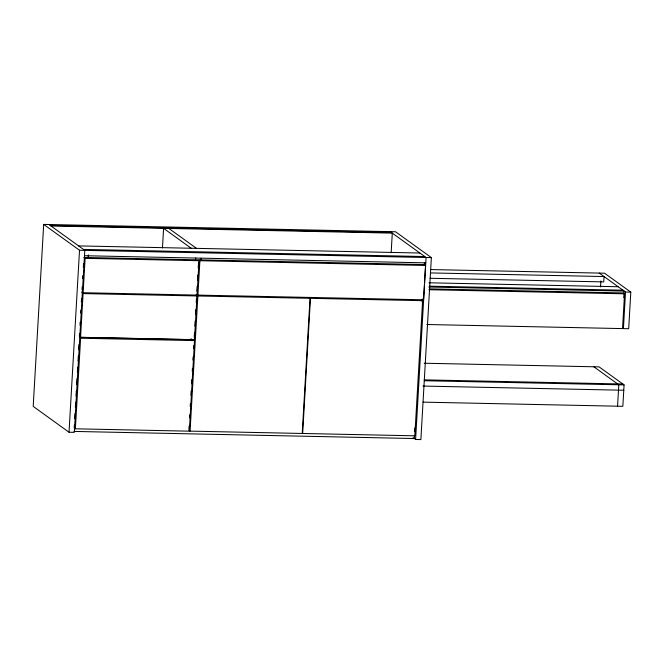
<?xml version="1.0" encoding="UTF-8"?>
<svg xmlns="http://www.w3.org/2000/svg" width="664" height="664" viewBox="0 0 664 664"><rect width="100%" height="100%" fill="white"/><g stroke="black" fill="none" stroke-linecap="round" stroke-linejoin="round"><path stroke-width="1" d="M413.099 437.676L415.598 439.477L420.876 439.593L431.368 257.607L395.536 231.761L43.691 224.407L33.2 406.393L69.031 432.239L74.302 432.347L84.801 250.369L48.97 224.523M69.031 432.239L79.522 250.253L43.691 224.407M74.351 424.836L74.169 427.923L75.389 428.803L189.298 431.177L194.527 340.599L193.307 339.719L79.398 337.345L80.61 338.225L194.527 340.599M74.708 418.66L75.007 413.514M75.356 407.339L75.654 402.185M76.011 396.01L76.31 390.864M76.667 384.688L77.024 378.513M77.381 372.338L77.671 367.192M78.028 361.017L78.327 355.871M78.684 349.696L78.983 344.55M79.522 333.361L79.34 336.407L80.56 337.287L194.469 339.669L196.992 295.953L195.772 295.082M79.987 325.227L80.161 322.181M80.693 313.026L80.867 309.98M81.34 301.846L81.514 298.8M82.029 289.786L82.203 286.757M82.676 278.673L82.851 275.643M83.315 267.567L83.548 263.525M75.389 428.803L80.61 338.225M80.56 337.287L83.083 293.579L81.863 292.699L423.541 299.796L425.524 265.451L424.304 264.571L198.685 259.856L199.905 260.736L425.524 265.451M197.042 295.065L199.026 260.72L197.806 259.84L83.896 257.466L85.116 258.337L83.133 292.683L81.913 291.803M88.171 257.964L88.345 254.876M162.464 247.938L163.593 228.341L191.199 248.253M190.95 340.599L191.066 338.54M195.581 260.213L195.714 258.005M188.925 429.218L189.099 426.122M189.572 417.863L189.755 414.768M190.228 406.517L190.41 403.421M190.883 395.171L191.124 391.046M191.539 383.817L191.78 379.692M192.253 371.442L192.427 368.346M192.909 360.096L193.083 357M193.564 348.741L193.739 345.645M194.212 337.395L194.51 332.241M194.867 326.049L195.166 320.886M195.523 314.703L195.822 309.54M196.237 302.319L196.478 298.194M196.876 291.172L197.175 286.126M197.523 280.067L197.814 275.012M198.221 267.941L198.511 262.894M308.801 297.439L310.022 298.319L302.228 433.467L190.078 431.127L197.872 295.978L196.652 295.098M199.905 260.736L197.922 295.082L196.702 294.202M200.86 260.321L200.976 258.263M309.241 297.447L310.462 298.327L302.668 433.476L414.817 435.816L422.611 300.667L421.399 299.788M391.162 252.76L392.291 233.114L51.004 225.984M414.444 435.609L414.278 438.531L74.019 431.417M414.668 431.716L414.892 427.824M422.146 302.037L422.329 298.949L423.541 299.796M424.279 264.986L424.404 262.927M415.598 439.477L426.089 257.499L390.266 231.653M600.546 286.948L600.895 280.905M617.57 406.194L618.798 384.788L593.832 366.777M623.828 297.646L624.201 291.089L428.819 287.014M429.708 288.89L623.322 292.932L624.542 293.812L622.533 328.597L426.844 324.513M599.235 273.078L625.521 292.044L623.413 328.622L628.692 328.73L630.8 292.152L604.514 273.194L430.728 269.559M424.221 363.233L599.111 366.885L624.077 384.896L622.84 406.31L423.117 402.135M50.19 225.403L391.478 232.524M78.609 245.904L419.897 253.025M83.481 249.415L424.769 256.545M79.522 250.253L431.368 257.607M84.486 255.723L425.782 262.844M85.116 258.337L199.026 260.72M430.363 272.921L604.041 276.548L603.734 281.901L430.056 278.274M429.002 282.798L618.184 286.748M429.666 286.176L622.981 290.209M625.521 292.044L630.8 292.152M428.853 289.72L624.542 293.812M83.083 293.579L196.992 295.953M197.872 295.978L310.022 298.319M310.462 298.327L422.611 300.667M424.171 379.866L622.857 384.016M424.354 380.721L624.077 384.896M423.009 386.058L623.77 390.249M168.872 228.449L196.478 248.361M188.858 430.247L190.078 431.127"/></g></svg>
